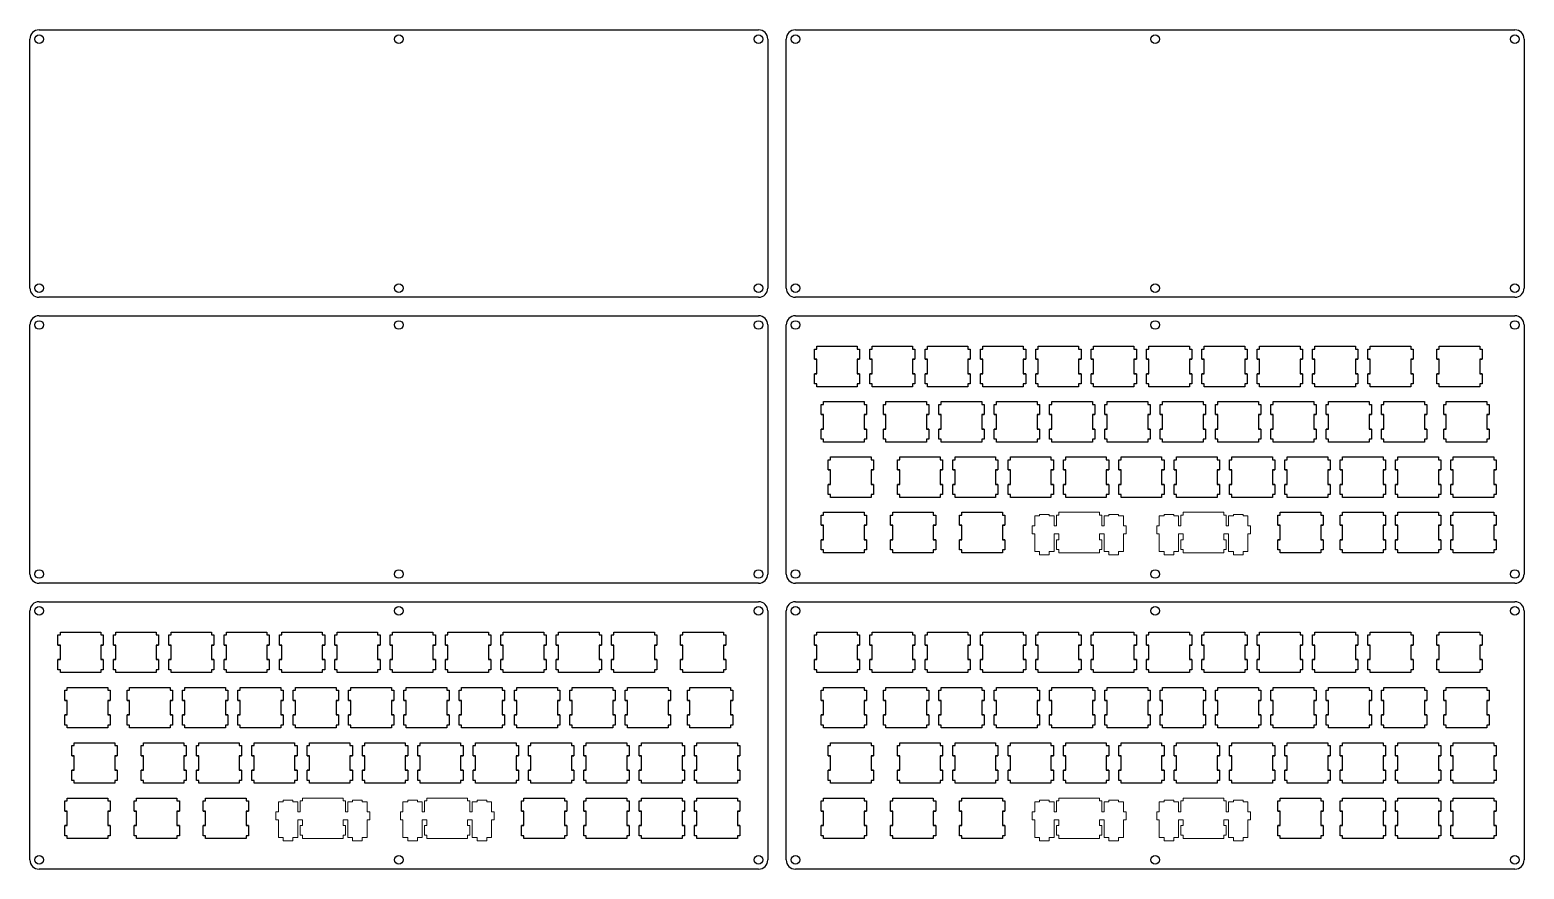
# Model space of a CAD drawing. Header units: inches. Extents: x 0.4 to 20.6, y 0.4 to 11.8.
import ezdxf

# ---------------------------------------------------------------- set-up
doc = ezdxf.new("R2010")
doc.units = ezdxf.units.IN
doc.header["$MEASUREMENT"] = 0
doc.layers.add('Layer 1', color=7, linetype='Continuous')

# ---------------------------------------------------------------- blocks, each defined once
blk = doc.blocks.new('Switch Cutout')
for points in [[(0.469, 3.151), (0.469, 3.289)], [(0.501, 3.151), (0.469, 3.151), (0.469, 3.289), (0.501, 3.289)], [(0.501, 3.289), (0.501, 3.328), (1.051, 3.328), (1.051, 3.289)], [(1.051, 3.289), (1.083, 3.289), (1.083, 3.151), (1.051, 3.151)], [(1.083, 3.289), (1.083, 3.151)], [(0.469, 3.151), (0.501, 3.151)], [(0.501, 2.954), (0.501, 3.151)], [(1.051, 3.151), (1.083, 3.151)], [(1.051, 3.151), (1.051, 2.954)], [(0.469, 2.816), (0.469, 2.954)], [(0.501, 2.954), (0.469, 2.954)], [(0.501, 2.816), (0.469, 2.816), (0.469, 2.954), (0.501, 2.954)], [(1.083, 2.954), (1.051, 2.954)], [(1.051, 2.954), (1.083, 2.954), (1.083, 2.816), (1.051, 2.816)], [(1.083, 2.954), (1.083, 2.816)], [(1.051, 2.816), (1.051, 2.778), (0.501, 2.778), (0.501, 2.816)]]:
    blk.add_lwpolyline(points)
blk = doc.blocks.new('*U2')
blk.add_blockref('Switch Cutout', (-0.776, -3.053))
blk = doc.blocks.new('*U3')
at = {"color": 0, "linetype": 'ByBlock', "lineweight": -2, "transparency": 16777216}
for p in [(0, 0), (0.75, 0), (1.5, 0), (2.25, 0), (3, 0), (3.75, 0), (4.5, 0), (5.25, 0), (6, 0), (6.75, 0), (7.5, 0)]:
    blk.add_blockref('*U2', p, dxfattribs=at)
blk = doc.blocks.new('*U4')
blk.add_blockref('Switch Cutout', (-0.776, -3.053))
blk = doc.blocks.new('*U5')
at = {"color": 0, "linetype": 'ByBlock', "lineweight": -2, "transparency": 16777216}
for p in [(0, 0), (0.75, 0), (1.5, 0), (2.25, 0), (3, 0), (3.75, 0), (4.5, 0), (5.25, 0), (6, 0), (6.75, 0)]:
    blk.add_blockref('*U4', p, dxfattribs=at)
blk = doc.blocks.new('*U7')
blk.add_blockref('Switch Cutout', (-0.776, -3.053))
blk = doc.blocks.new('*U8')
at = {"color": 0, "linetype": 'ByBlock', "lineweight": -2, "transparency": 16777216}
for p in [(0, 0), (0.75, 0), (1.5, 0), (2.25, 0), (3, 0), (3.75, 0), (4.5, 0), (5.25, 0), (6, 0), (6.75, 0), (7.5, 0)]:
    blk.add_blockref('*U7', p, dxfattribs=at)
blk = doc.blocks.new('*U9')
blk.add_blockref('Switch Cutout', (-0.776, -3.053))
blk = doc.blocks.new('*U10')
at = {"color": 0, "linetype": 'ByBlock', "lineweight": -2, "transparency": 16777216}
for p in [(0, 0), (0.9375, 0), (1.875, 0)]:
    blk.add_blockref('*U9', p, dxfattribs=at)
blk = doc.blocks.new('*U12')
blk.add_blockref('Switch Cutout', (-0.776, -3.053))
blk = doc.blocks.new('*U13')
at = {"color": 0, "linetype": 'ByBlock', "lineweight": -2, "transparency": 16777216}
for p in [(0, 0), (0.75, 0), (1.5, 0)]:
    blk.add_blockref('*U12', p, dxfattribs=at)
blk = doc.blocks.new('*U14')
at = {"layer": 'Layer 1', "color": 0, "lineweight": 9}
for points in [[(-0.535, 0.239), (-0.535, 0.239), (-0.601, 0.239), (-0.601, 0.239)], [(-0.601, 0.239), (-0.601, 0.239), (-0.601, 0.105), (-0.601, 0.105)], [(-0.535, 0.26), (-0.535, 0.26), (-0.535, 0.239), (-0.535, 0.239)], [(-0.405, 0.26), (-0.405, 0.26), (-0.535, 0.26), (-0.535, 0.26)], [(-0.405, 0.239), (-0.405, 0.239), (-0.405, 0.26), (-0.405, 0.26)], [(-0.339, 0.239), (-0.339, 0.239), (-0.405, 0.239), (-0.405, 0.239)], [(-0.339, 0.239), (-0.339, 0.239), (-0.339, 0.239), (-0.339, 0.239)], [(-0.339, 0.105), (-0.339, 0.105), (-0.339, 0.239), (-0.339, 0.239)], [(-0.275, 0.251), (-0.275, 0.251), (-0.307, 0.251), (-0.307, 0.251)], [(-0.307, 0.251), (-0.307, 0.251), (-0.307, 0.105), (-0.307, 0.105)], [(0.275, 0.29), (0.275, 0.29), (-0.275, 0.29), (-0.275, 0.29)], [(-0.275, 0.29), (-0.275, 0.29), (-0.275, 0.251), (-0.275, 0.251)], [(0.275, 0.251), (0.275, 0.251), (0.275, 0.29), (0.275, 0.29)], [(0.307, 0.251), (0.307, 0.251), (0.275, 0.251), (0.275, 0.251)], [(0.307, 0.105), (0.307, 0.105), (0.307, 0.251), (0.307, 0.251)], [(0.405, 0.239), (0.405, 0.239), (0.339, 0.239), (0.339, 0.239)], [(0.339, 0.239), (0.339, 0.239), (0.339, 0.105), (0.339, 0.105)], [(0.535, 0.26), (0.535, 0.26), (0.405, 0.26), (0.405, 0.26)], [(0.405, 0.26), (0.405, 0.26), (0.405, 0.239), (0.405, 0.239)], [(0.535, 0.239), (0.535, 0.239), (0.535, 0.26), (0.535, 0.26)], [(0.601, 0.239), (0.601, 0.239), (0.535, 0.239), (0.535, 0.239)], [(0.601, 0.105), (0.601, 0.105), (0.601, 0.239), (0.601, 0.239)], [(-0.601, 0.105), (-0.601, 0.105), (-0.636, 0.105), (-0.636, 0.105)], [(-0.636, 0.105), (-0.636, 0.105), (-0.636, -0.005), (-0.636, -0.005)], [(-0.307, 0.105), (-0.307, 0.105), (-0.339, 0.105), (-0.339, 0.105)], [(0.339, 0.105), (0.339, 0.105), (0.307, 0.105), (0.307, 0.105)], [(0.636, 0.105), (0.636, 0.105), (0.601, 0.105), (0.601, 0.105)], [(0.636, -0.005), (0.636, -0.005), (0.636, 0.105), (0.636, 0.105)], [(-0.636, -0.005), (-0.636, -0.005), (-0.601, -0.005), (-0.601, -0.005)], [(-0.601, -0.005), (-0.601, -0.005), (-0.601, -0.245), (-0.601, -0.245)], [(-0.339, -0.245), (-0.339, -0.245), (-0.339, -0.005), (-0.339, -0.005)], [(-0.339, -0.005), (-0.339, -0.005), (-0.275, -0.005), (-0.275, -0.005)], [(-0.275, -0.084), (-0.275, -0.084), (-0.307, -0.084), (-0.307, -0.084)], [(-0.307, -0.084), (-0.307, -0.084), (-0.307, -0.214), (-0.307, -0.214)], [(-0.275, -0.005), (-0.275, -0.005), (-0.275, -0.084), (-0.275, -0.084)], [(0.275, -0.084), (0.275, -0.084), (0.275, -0.005), (0.275, -0.005)], [(0.275, -0.005), (0.275, -0.005), (0.339, -0.005), (0.339, -0.005)], [(0.307, -0.084), (0.307, -0.084), (0.275, -0.084), (0.275, -0.084)], [(0.307, -0.214), (0.307, -0.214), (0.307, -0.084), (0.307, -0.084)], [(0.339, -0.005), (0.339, -0.005), (0.339, -0.245), (0.339, -0.245)], [(0.601, -0.245), (0.601, -0.245), (0.601, -0.005), (0.601, -0.005)], [(0.601, -0.005), (0.601, -0.005), (0.636, -0.005), (0.636, -0.005)], [(-0.601, -0.245), (-0.601, -0.245), (-0.535, -0.245), (-0.535, -0.245)], [(-0.535, -0.245), (-0.535, -0.245), (-0.535, -0.29), (-0.535, -0.29)], [(-0.535, -0.29), (-0.535, -0.29), (-0.405, -0.29), (-0.405, -0.29)], [(-0.405, -0.29), (-0.405, -0.29), (-0.405, -0.245), (-0.405, -0.245)], [(-0.405, -0.245), (-0.405, -0.245), (-0.339, -0.245), (-0.339, -0.245)], [(-0.307, -0.214), (-0.307, -0.214), (-0.275, -0.214), (-0.275, -0.214)], [(-0.275, -0.26), (-0.275, -0.26), (-0.275, -0.214), (-0.275, -0.214)], [(-0.275, -0.26), (-0.275, -0.26), (0.275, -0.26), (0.275, -0.26)], [(0.275, -0.26), (0.275, -0.26), (0.275, -0.214), (0.275, -0.214)], [(0.275, -0.214), (0.275, -0.214), (0.307, -0.214), (0.307, -0.214)], [(0.339, -0.245), (0.339, -0.245), (0.405, -0.245), (0.405, -0.245)], [(0.339, -0.245), (0.339, -0.245), (0.339, -0.245), (0.339, -0.245)], [(0.405, -0.245), (0.405, -0.245), (0.405, -0.29), (0.405, -0.29)], [(0.405, -0.29), (0.405, -0.29), (0.535, -0.29), (0.535, -0.29)], [(0.535, -0.29), (0.535, -0.29), (0.535, -0.245), (0.535, -0.245)], [(0.535, -0.245), (0.535, -0.245), (0.601, -0.245), (0.601, -0.245)]]:
    blk.add_open_spline(points, degree=3, dxfattribs=at)
blk = doc.blocks.new('*U15')
at = {"color": 0, "linetype": 'ByBlock', "lineweight": -2, "transparency": 16777216}
for p in [(0, 0), (1.6875, 0)]:
    blk.add_blockref('*U14', p, dxfattribs=at)
blk = doc.blocks.new('*U30')
blk.add_blockref('Switch Cutout', (-0.776, -3.053))
blk = doc.blocks.new('*U32')
at = {"color": 0, "linetype": 'ByBlock', "lineweight": -2, "transparency": 16777216}
for p in [(0, 0), (0.75, 0), (1.5, 0), (2.25, 0), (3, 0), (3.75, 0), (4.5, 0), (5.25, 0), (6, 0), (6.75, 0), (7.5, 0)]:
    blk.add_blockref('*U30', p, dxfattribs=at)
blk = doc.blocks.new('*U33')
blk.add_blockref('Switch Cutout', (-0.776, -3.053))
blk = doc.blocks.new('*U34')
at = {"color": 0, "linetype": 'ByBlock', "lineweight": -2, "transparency": 16777216}
for p in [(0, 0), (0.75, 0), (1.5, 0), (2.25, 0), (3, 0), (3.75, 0), (4.5, 0), (5.25, 0), (6, 0), (6.75, 0)]:
    blk.add_blockref('*U33', p, dxfattribs=at)
blk = doc.blocks.new('*U35')
blk.add_blockref('Switch Cutout', (-0.776, -3.053))
blk = doc.blocks.new('*U36')
at = {"color": 0, "linetype": 'ByBlock', "lineweight": -2, "transparency": 16777216}
for p in [(0, 0), (0.75, 0), (1.5, 0), (2.25, 0), (3, 0), (3.75, 0), (4.5, 0), (5.25, 0), (6, 0), (6.75, 0), (7.5, 0)]:
    blk.add_blockref('*U35', p, dxfattribs=at)
blk = doc.blocks.new('*U37')
blk.add_blockref('Switch Cutout', (-0.776, -3.053))
blk = doc.blocks.new('*U38')
at = {"color": 0, "linetype": 'ByBlock', "lineweight": -2, "transparency": 16777216}
for p in [(0, 0), (0.9375, 0), (1.875, 0)]:
    blk.add_blockref('*U37', p, dxfattribs=at)
blk = doc.blocks.new('*U39')
blk.add_blockref('Switch Cutout', (-0.776, -3.053))
blk = doc.blocks.new('*U40')
at = {"color": 0, "linetype": 'ByBlock', "lineweight": -2, "transparency": 16777216}
for p in [(0, 0), (0.75, 0), (1.5, 0)]:
    blk.add_blockref('*U39', p, dxfattribs=at)
blk = doc.blocks.new('*U41')
at = {"layer": 'Layer 1', "color": 0, "lineweight": 9}
for points in [[(-0.535, 0.239), (-0.535, 0.239), (-0.601, 0.239), (-0.601, 0.239)], [(-0.601, 0.239), (-0.601, 0.239), (-0.601, 0.105), (-0.601, 0.105)], [(-0.535, 0.26), (-0.535, 0.26), (-0.535, 0.239), (-0.535, 0.239)], [(-0.405, 0.26), (-0.405, 0.26), (-0.535, 0.26), (-0.535, 0.26)], [(-0.405, 0.239), (-0.405, 0.239), (-0.405, 0.26), (-0.405, 0.26)], [(-0.339, 0.239), (-0.339, 0.239), (-0.405, 0.239), (-0.405, 0.239)], [(-0.339, 0.239), (-0.339, 0.239), (-0.339, 0.239), (-0.339, 0.239)], [(-0.339, 0.105), (-0.339, 0.105), (-0.339, 0.239), (-0.339, 0.239)], [(-0.275, 0.251), (-0.275, 0.251), (-0.307, 0.251), (-0.307, 0.251)], [(-0.307, 0.251), (-0.307, 0.251), (-0.307, 0.105), (-0.307, 0.105)], [(0.275, 0.29), (0.275, 0.29), (-0.275, 0.29), (-0.275, 0.29)], [(-0.275, 0.29), (-0.275, 0.29), (-0.275, 0.251), (-0.275, 0.251)], [(0.275, 0.251), (0.275, 0.251), (0.275, 0.29), (0.275, 0.29)], [(0.307, 0.251), (0.307, 0.251), (0.275, 0.251), (0.275, 0.251)], [(0.307, 0.105), (0.307, 0.105), (0.307, 0.251), (0.307, 0.251)], [(0.405, 0.239), (0.405, 0.239), (0.339, 0.239), (0.339, 0.239)], [(0.339, 0.239), (0.339, 0.239), (0.339, 0.105), (0.339, 0.105)], [(0.535, 0.26), (0.535, 0.26), (0.405, 0.26), (0.405, 0.26)], [(0.405, 0.26), (0.405, 0.26), (0.405, 0.239), (0.405, 0.239)], [(0.535, 0.239), (0.535, 0.239), (0.535, 0.26), (0.535, 0.26)], [(0.601, 0.239), (0.601, 0.239), (0.535, 0.239), (0.535, 0.239)], [(0.601, 0.105), (0.601, 0.105), (0.601, 0.239), (0.601, 0.239)], [(-0.601, 0.105), (-0.601, 0.105), (-0.636, 0.105), (-0.636, 0.105)], [(-0.636, 0.105), (-0.636, 0.105), (-0.636, -0.005), (-0.636, -0.005)], [(-0.307, 0.105), (-0.307, 0.105), (-0.339, 0.105), (-0.339, 0.105)], [(0.339, 0.105), (0.339, 0.105), (0.307, 0.105), (0.307, 0.105)], [(0.636, 0.105), (0.636, 0.105), (0.601, 0.105), (0.601, 0.105)], [(0.636, -0.005), (0.636, -0.005), (0.636, 0.105), (0.636, 0.105)], [(-0.636, -0.005), (-0.636, -0.005), (-0.601, -0.005), (-0.601, -0.005)], [(-0.601, -0.005), (-0.601, -0.005), (-0.601, -0.245), (-0.601, -0.245)], [(-0.339, -0.245), (-0.339, -0.245), (-0.339, -0.005), (-0.339, -0.005)], [(-0.339, -0.005), (-0.339, -0.005), (-0.275, -0.005), (-0.275, -0.005)], [(-0.275, -0.084), (-0.275, -0.084), (-0.307, -0.084), (-0.307, -0.084)], [(-0.307, -0.084), (-0.307, -0.084), (-0.307, -0.214), (-0.307, -0.214)], [(-0.275, -0.005), (-0.275, -0.005), (-0.275, -0.084), (-0.275, -0.084)], [(0.275, -0.084), (0.275, -0.084), (0.275, -0.005), (0.275, -0.005)], [(0.275, -0.005), (0.275, -0.005), (0.339, -0.005), (0.339, -0.005)], [(0.307, -0.084), (0.307, -0.084), (0.275, -0.084), (0.275, -0.084)], [(0.307, -0.214), (0.307, -0.214), (0.307, -0.084), (0.307, -0.084)], [(0.339, -0.005), (0.339, -0.005), (0.339, -0.245), (0.339, -0.245)], [(0.601, -0.245), (0.601, -0.245), (0.601, -0.005), (0.601, -0.005)], [(0.601, -0.005), (0.601, -0.005), (0.636, -0.005), (0.636, -0.005)], [(-0.601, -0.245), (-0.601, -0.245), (-0.535, -0.245), (-0.535, -0.245)], [(-0.535, -0.245), (-0.535, -0.245), (-0.535, -0.29), (-0.535, -0.29)], [(-0.535, -0.29), (-0.535, -0.29), (-0.405, -0.29), (-0.405, -0.29)], [(-0.405, -0.29), (-0.405, -0.29), (-0.405, -0.245), (-0.405, -0.245)], [(-0.405, -0.245), (-0.405, -0.245), (-0.339, -0.245), (-0.339, -0.245)], [(-0.307, -0.214), (-0.307, -0.214), (-0.275, -0.214), (-0.275, -0.214)], [(-0.275, -0.26), (-0.275, -0.26), (-0.275, -0.214), (-0.275, -0.214)], [(-0.275, -0.26), (-0.275, -0.26), (0.275, -0.26), (0.275, -0.26)], [(0.275, -0.26), (0.275, -0.26), (0.275, -0.214), (0.275, -0.214)], [(0.275, -0.214), (0.275, -0.214), (0.307, -0.214), (0.307, -0.214)], [(0.339, -0.245), (0.339, -0.245), (0.405, -0.245), (0.405, -0.245)], [(0.339, -0.245), (0.339, -0.245), (0.339, -0.245), (0.339, -0.245)], [(0.405, -0.245), (0.405, -0.245), (0.405, -0.29), (0.405, -0.29)], [(0.405, -0.29), (0.405, -0.29), (0.535, -0.29), (0.535, -0.29)], [(0.535, -0.29), (0.535, -0.29), (0.535, -0.245), (0.535, -0.245)], [(0.535, -0.245), (0.535, -0.245), (0.601, -0.245), (0.601, -0.245)]]:
    blk.add_open_spline(points, degree=3, dxfattribs=at)
blk = doc.blocks.new('*U42')
at = {"color": 0, "linetype": 'ByBlock', "lineweight": -2, "transparency": 16777216}
for p in [(0, 0), (1.6875, 0)]:
    blk.add_blockref('*U41', p, dxfattribs=at)
blk = doc.blocks.new('*U58')
blk.add_blockref('Switch Cutout', (-0.776, -3.053))
blk = doc.blocks.new('*U59')
at = {"color": 0, "linetype": 'ByBlock', "lineweight": -2, "transparency": 16777216}
for p in [(0, 0), (0.75, 0), (1.5, 0), (2.25, 0), (3, 0), (3.75, 0), (4.5, 0), (5.25, 0), (6, 0), (6.75, 0), (7.5, 0)]:
    blk.add_blockref('*U58', p, dxfattribs=at)
blk = doc.blocks.new('*U60')
blk.add_blockref('Switch Cutout', (-0.776, -3.053))
blk = doc.blocks.new('*U61')
at = {"color": 0, "linetype": 'ByBlock', "lineweight": -2, "transparency": 16777216}
for p in [(0, 0), (0.75, 0), (1.5, 0), (2.25, 0), (3, 0), (3.75, 0), (4.5, 0), (5.25, 0), (6, 0), (6.75, 0)]:
    blk.add_blockref('*U60', p, dxfattribs=at)
blk = doc.blocks.new('*U62')
blk.add_blockref('Switch Cutout', (-0.776, -3.053))
blk = doc.blocks.new('*U63')
at = {"color": 0, "linetype": 'ByBlock', "lineweight": -2, "transparency": 16777216}
for p in [(0, 0), (0.75, 0), (1.5, 0), (2.25, 0), (3, 0), (3.75, 0), (4.5, 0), (5.25, 0), (6, 0), (6.75, 0), (7.5, 0)]:
    blk.add_blockref('*U62', p, dxfattribs=at)
blk = doc.blocks.new('*U64')
blk.add_blockref('Switch Cutout', (-0.776, -3.053))
blk = doc.blocks.new('*U65')
at = {"color": 0, "linetype": 'ByBlock', "lineweight": -2, "transparency": 16777216}
for p in [(0, 0), (0.9375, 0), (1.875, 0)]:
    blk.add_blockref('*U64', p, dxfattribs=at)
blk = doc.blocks.new('*U66')
blk.add_blockref('Switch Cutout', (-0.776, -3.053))
blk = doc.blocks.new('*U67')
at = {"color": 0, "linetype": 'ByBlock', "lineweight": -2, "transparency": 16777216}
for p in [(0, 0), (0.75, 0), (1.5, 0)]:
    blk.add_blockref('*U66', p, dxfattribs=at)
blk = doc.blocks.new('*U68')
at = {"layer": 'Layer 1', "color": 0, "lineweight": 9}
for points in [[(-0.535, 0.239), (-0.535, 0.239), (-0.601, 0.239), (-0.601, 0.239)], [(-0.601, 0.239), (-0.601, 0.239), (-0.601, 0.105), (-0.601, 0.105)], [(-0.535, 0.26), (-0.535, 0.26), (-0.535, 0.239), (-0.535, 0.239)], [(-0.405, 0.26), (-0.405, 0.26), (-0.535, 0.26), (-0.535, 0.26)], [(-0.405, 0.239), (-0.405, 0.239), (-0.405, 0.26), (-0.405, 0.26)], [(-0.339, 0.239), (-0.339, 0.239), (-0.405, 0.239), (-0.405, 0.239)], [(-0.339, 0.239), (-0.339, 0.239), (-0.339, 0.239), (-0.339, 0.239)], [(-0.339, 0.105), (-0.339, 0.105), (-0.339, 0.239), (-0.339, 0.239)], [(-0.275, 0.251), (-0.275, 0.251), (-0.307, 0.251), (-0.307, 0.251)], [(-0.307, 0.251), (-0.307, 0.251), (-0.307, 0.105), (-0.307, 0.105)], [(0.275, 0.29), (0.275, 0.29), (-0.275, 0.29), (-0.275, 0.29)], [(-0.275, 0.29), (-0.275, 0.29), (-0.275, 0.251), (-0.275, 0.251)], [(0.275, 0.251), (0.275, 0.251), (0.275, 0.29), (0.275, 0.29)], [(0.307, 0.251), (0.307, 0.251), (0.275, 0.251), (0.275, 0.251)], [(0.307, 0.105), (0.307, 0.105), (0.307, 0.251), (0.307, 0.251)], [(0.405, 0.239), (0.405, 0.239), (0.339, 0.239), (0.339, 0.239)], [(0.339, 0.239), (0.339, 0.239), (0.339, 0.105), (0.339, 0.105)], [(0.535, 0.26), (0.535, 0.26), (0.405, 0.26), (0.405, 0.26)], [(0.405, 0.26), (0.405, 0.26), (0.405, 0.239), (0.405, 0.239)], [(0.535, 0.239), (0.535, 0.239), (0.535, 0.26), (0.535, 0.26)], [(0.601, 0.239), (0.601, 0.239), (0.535, 0.239), (0.535, 0.239)], [(0.601, 0.105), (0.601, 0.105), (0.601, 0.239), (0.601, 0.239)], [(-0.601, 0.105), (-0.601, 0.105), (-0.636, 0.105), (-0.636, 0.105)], [(-0.636, 0.105), (-0.636, 0.105), (-0.636, -0.005), (-0.636, -0.005)], [(-0.307, 0.105), (-0.307, 0.105), (-0.339, 0.105), (-0.339, 0.105)], [(0.339, 0.105), (0.339, 0.105), (0.307, 0.105), (0.307, 0.105)], [(0.636, 0.105), (0.636, 0.105), (0.601, 0.105), (0.601, 0.105)], [(0.636, -0.005), (0.636, -0.005), (0.636, 0.105), (0.636, 0.105)], [(-0.636, -0.005), (-0.636, -0.005), (-0.601, -0.005), (-0.601, -0.005)], [(-0.601, -0.005), (-0.601, -0.005), (-0.601, -0.245), (-0.601, -0.245)], [(-0.339, -0.245), (-0.339, -0.245), (-0.339, -0.005), (-0.339, -0.005)], [(-0.339, -0.005), (-0.339, -0.005), (-0.275, -0.005), (-0.275, -0.005)], [(-0.275, -0.084), (-0.275, -0.084), (-0.307, -0.084), (-0.307, -0.084)], [(-0.307, -0.084), (-0.307, -0.084), (-0.307, -0.214), (-0.307, -0.214)], [(-0.275, -0.005), (-0.275, -0.005), (-0.275, -0.084), (-0.275, -0.084)], [(0.275, -0.084), (0.275, -0.084), (0.275, -0.005), (0.275, -0.005)], [(0.275, -0.005), (0.275, -0.005), (0.339, -0.005), (0.339, -0.005)], [(0.307, -0.084), (0.307, -0.084), (0.275, -0.084), (0.275, -0.084)], [(0.307, -0.214), (0.307, -0.214), (0.307, -0.084), (0.307, -0.084)], [(0.339, -0.005), (0.339, -0.005), (0.339, -0.245), (0.339, -0.245)], [(0.601, -0.245), (0.601, -0.245), (0.601, -0.005), (0.601, -0.005)], [(0.601, -0.005), (0.601, -0.005), (0.636, -0.005), (0.636, -0.005)], [(-0.601, -0.245), (-0.601, -0.245), (-0.535, -0.245), (-0.535, -0.245)], [(-0.535, -0.245), (-0.535, -0.245), (-0.535, -0.29), (-0.535, -0.29)], [(-0.535, -0.29), (-0.535, -0.29), (-0.405, -0.29), (-0.405, -0.29)], [(-0.405, -0.29), (-0.405, -0.29), (-0.405, -0.245), (-0.405, -0.245)], [(-0.405, -0.245), (-0.405, -0.245), (-0.339, -0.245), (-0.339, -0.245)], [(-0.307, -0.214), (-0.307, -0.214), (-0.275, -0.214), (-0.275, -0.214)], [(-0.275, -0.26), (-0.275, -0.26), (-0.275, -0.214), (-0.275, -0.214)], [(-0.275, -0.26), (-0.275, -0.26), (0.275, -0.26), (0.275, -0.26)], [(0.275, -0.26), (0.275, -0.26), (0.275, -0.214), (0.275, -0.214)], [(0.275, -0.214), (0.275, -0.214), (0.307, -0.214), (0.307, -0.214)], [(0.339, -0.245), (0.339, -0.245), (0.405, -0.245), (0.405, -0.245)], [(0.339, -0.245), (0.339, -0.245), (0.339, -0.245), (0.339, -0.245)], [(0.405, -0.245), (0.405, -0.245), (0.405, -0.29), (0.405, -0.29)], [(0.405, -0.29), (0.405, -0.29), (0.535, -0.29), (0.535, -0.29)], [(0.535, -0.29), (0.535, -0.29), (0.535, -0.245), (0.535, -0.245)], [(0.535, -0.245), (0.535, -0.245), (0.601, -0.245), (0.601, -0.245)]]:
    blk.add_open_spline(points, degree=3, dxfattribs=at)
blk = doc.blocks.new('*U69')
at = {"color": 0, "linetype": 'ByBlock', "lineweight": -2, "transparency": 16777216}
for p in [(0, 0), (1.6875, 0)]:
    blk.add_blockref('*U68', p, dxfattribs=at)

msp = doc.modelspace()

# ---------------------------------------------------------------- linework, layer by layer
for points in [[(0.5, 11.75), (10.25, 11.75)], [(10.75, 11.75), (20.5, 11.75)], [(0.375, 8.25), (0.375, 11.625)], [(10.375, 11.625), (10.375, 8.25)], [(10.625, 8.25), (10.625, 11.625)], [(20.625, 11.625), (20.625, 8.25)], [(10.25, 8.125), (0.5, 8.125)], [(20.5, 8.125), (10.75, 8.125)], [(0.375, 4.375), (0.375, 7.75)], [(0.5, 7.875), (10.25, 7.875)], [(10.375, 7.75), (10.375, 4.375)], [(10.625, 4.375), (10.625, 7.75)], [(10.75, 7.875), (20.5, 7.875)], [(20.375, 7.875), (20.5, 7.875)], [(20.625, 7.75), (20.625, 4.375)], [(20.625, 7.75), (20.625, 7.625)], [(10.625, 4.375), (10.625, 4.5)], [(20.625, 4.5), (20.625, 4.375)], [(10.25, 4.25), (0.5, 4.25)], [(20.5, 4.25), (10.75, 4.25)], [(10.875, 4.25), (10.75, 4.25)], [(20.5, 4.25), (20.375, 4.25)], [(0.375, 0.5), (0.375, 3.875)], [(0.5, 4), (10.25, 4)], [(10.125, 4), (10.25, 4)], [(10.375, 3.875), (10.375, 3.75)], [(10.375, 3.875), (10.375, 0.5)], [(10.625, 0.5), (10.625, 3.875)], [(10.75, 4), (20.5, 4)], [(20.375, 4), (20.5, 4)], [(20.625, 3.875), (20.625, 0.5)], [(20.625, 3.875), (20.625, 3.75)], [(0.375, 0.5), (0.375, 0.625)], [(10.375, 0.625), (10.375, 0.5)], [(10.625, 0.5), (10.625, 0.625)], [(20.625, 0.625), (20.625, 0.5)], [(0.625, 0.375), (0.5, 0.375)], [(10.25, 0.375), (0.5, 0.375)], [(10.25, 0.375), (10.125, 0.375)], [(20.5, 0.375), (10.75, 0.375)], [(10.875, 0.375), (10.75, 0.375)], [(20.5, 0.375), (20.375, 0.375)]]:
    msp.add_lwpolyline(points)
for centre in [(0.5, 11.625), (5.375, 11.625), (10.25, 11.625), (10.75, 11.625), (15.625, 11.625), (20.5, 11.625), (0.5, 8.25), (5.375, 8.25), (10.25, 8.25), (10.75, 8.25), (15.625, 8.25), (20.5, 8.25), (0.5, 7.75), (5.375, 7.75), (10.25, 7.75), (10.75, 7.75), (15.625, 7.75), (20.5, 7.75), (0.5, 4.375), (5.375, 4.375), (10.25, 4.375), (10.75, 4.375), (15.625, 4.375), (20.5, 4.375), (0.5, 3.875), (5.375, 3.875), (10.25, 3.875), (10.75, 3.875), (15.625, 3.875), (20.5, 3.875), (0.5, 0.5), (5.375, 0.5), (10.25, 0.5), (10.75, 0.5), (15.625, 0.5), (20.5, 0.5)]:
    msp.add_circle(centre, 0.058)
for centre, start, end in [((0.5, 11.625), 90, 180), ((10.25, 11.625), 0, 90), ((10.75, 11.625), 90, 180), ((20.5, 11.625), 0, 90), ((0.5, 8.25), 180, 270), ((10.25, 8.25), 270, 0), ((10.75, 8.25), 180, 270), ((20.5, 8.25), 270, 0), ((0.5, 7.75), 90, 180), ((10.25, 7.75), 0, 90), ((10.75, 7.75), 90, 180), ((20.5, 7.75), 0, 90), ((0.5, 4.375), 180, 270), ((10.25, 4.375), 270, 0), ((10.75, 4.375), 180, 270), ((20.5, 4.375), 270, 0), ((0.5, 3.875), 90, 180), ((10.25, 3.875), 0, 90), ((10.75, 3.875), 90, 180), ((20.5, 3.875), 0, 90), ((0.5, 0.5), 180, 270), ((10.25, 0.5), 270, 0), ((10.75, 0.5), 180, 270), ((20.5, 0.5), 270, 0)]:
    msp.add_arc(centre, 0.125, start, end)

# ---------------------------------------------------------------- block references
for name, p in [('*U59', (11.313, 7.188)), ('Switch Cutout', (18.974, 4.135)), ('Switch Cutout', (10.63, 3.385)), ('*U61', (12.25, 6.438)), ('Switch Cutout', (19.067, 3.385)), ('Switch Cutout', (10.724, 2.635)), ('*U63', (12.438, 5.688)), ('*U65', (11.406, 4.938)), ('*U69', (14.594, 4.923)), ('Switch Cutout', (16.817, 1.885)), ('*U67', (18.438, 4.938)), ('*U3', (1.063, 3.313)), ('Switch Cutout', (8.724, 0.26)), ('*U32', (11.313, 3.313)), ('Switch Cutout', (18.974, 0.26)), ('Switch Cutout', (0.38, -0.49)), ('*U5', (2, 2.563)), ('Switch Cutout', (8.817, -0.49)), ('Switch Cutout', (10.63, -0.49)), ('*U34', (12.25, 2.563)), ('Switch Cutout', (19.067, -0.49)), ('Switch Cutout', (0.474, -1.24)), ('*U8', (2.188, 1.813)), ('Switch Cutout', (10.724, -1.24)), ('*U36', (12.438, 1.813)), ('*U10', (1.156, 1.063)), ('*U15', (4.344, 1.048)), ('Switch Cutout', (6.567, -1.99)), ('*U13', (8.188, 1.063)), ('*U38', (11.406, 1.063)), ('*U42', (14.594, 1.048)), ('Switch Cutout', (16.817, -1.99)), ('*U40', (18.438, 1.063))]:
    msp.add_blockref(name, p)

doc.saveas('drawing.dxf')
